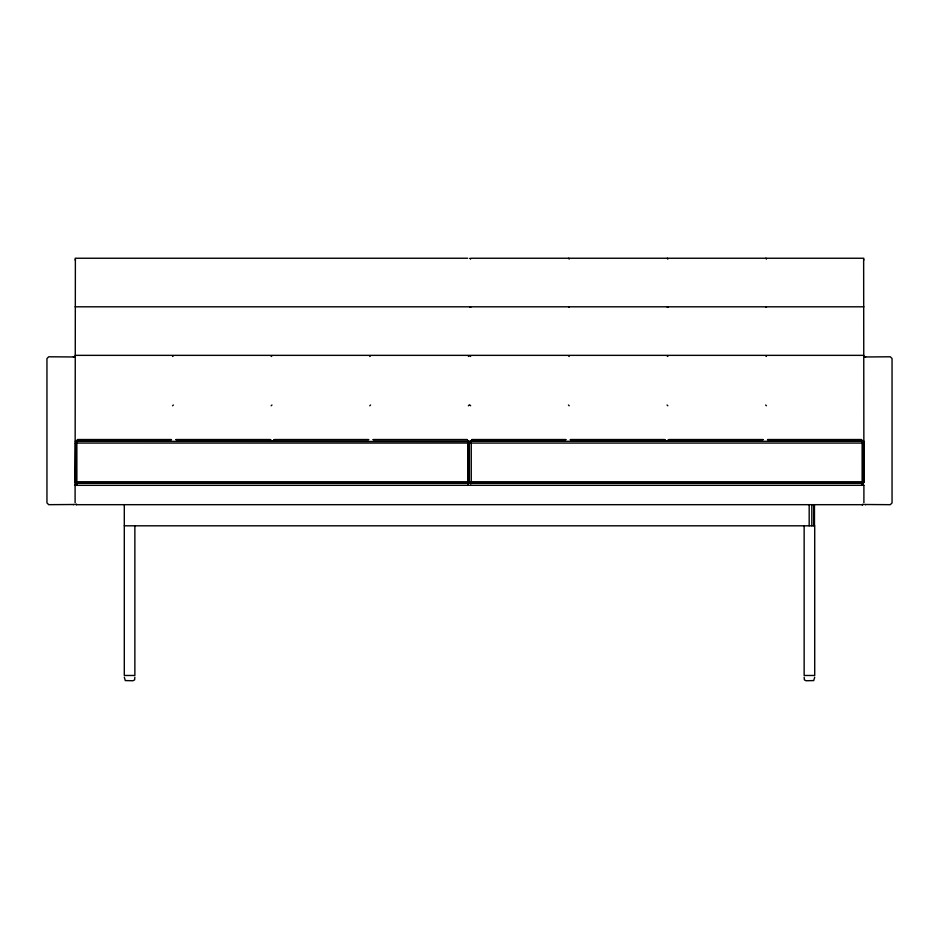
<?xml version="1.0" encoding="UTF-8"?>
<svg xmlns="http://www.w3.org/2000/svg" width="939" height="939" viewBox="0 0 939 939"><rect width="100%" height="100%" fill="white"/><g stroke="black" fill="none" stroke-linecap="round" stroke-linejoin="round"><path stroke-width="1.41" d="M75.249 481.789L75.613 443.055L76.857 443.055L76.869 483.315L75.355 482.669L75.108 481.789L76.857 481.789M75.625 443.055L75.625 481.789L863.903 481.789L863.645 259.129L863.892 260.009M76.2 481.789L76.2 443.055M467.739 443.055L467.739 483.315M468.408 481.789L468.408 443.055M468.984 443.055L468.984 481.789L468.361 483.315M469.371 481.789L469.371 443.055M862.143 483.785L862.131 443.055L863.375 443.055L863.387 481.789L862.131 483.796L863.903 485.31L863.892 502.917M862.8 481.789L862.8 443.055L862.706 482.669L863.645 482.669L863.892 443.055L863.751 481.789L862.131 483.55L863.763 485.322M863.199 482.669L863.375 443.055M75.108 260.009L75.378 259.094L75.108 485.31L76.188 485.334L76.54 483.796L75.331 484.43M468.62 481.789L468.174 483.315L469.5 481.789A1.761 1.761 0 0 0 471.261 483.55L469.5 481.789A1.761 1.761 0 0 1 467.739 483.55L468.608 483.785M75.625 485.31L76.869 483.55A1.761 1.761 0 0 1 75.108 481.789M469.265 481.789L467.739 483.55L468.62 483.315L75.977 483.315L75.355 482.669L76.857 483.785M75.249 485.322L76.869 483.55L76.106 483.315M76.857 484.43L75.355 484.43L75.097 485.31L75.108 502.917M172.576 356.48L173.351 355.717M172.576 405.777L173.351 405.014M271.183 356.48L271.946 355.717M271.183 405.777L271.946 405.014M369.778 356.48L370.541 355.717M369.778 405.777L370.541 405.014M468.373 356.48L469.136 355.717M468.373 405.777L469.136 405.014M73.359 504.677L74.216 504.501L48.711 504.677L46.95 502.917L46.95 358.545L48.711 356.785L74.216 356.973L73.359 356.785M865.641 356.785L864.784 356.973L890.289 356.785L892.05 358.545L892.05 502.917L890.289 504.677L864.784 504.501L865.641 504.677M470.38 483.315L862.835 483.315M75.237 443.055L863.892 443.055M76.857 441.53L76.047 441.53A1.761 1.749 0 0 1 76.869 441.307L468.62 441.53L467.728 441.53M75.108 258.248L467.739 258.248M471.261 258.248L863.892 258.248M75.108 306.807L863.892 306.807M75.108 355.353L863.892 355.353M77.409 439.534L171.414 439.534M176.004 439.534L270.009 439.534L271.711 440.849L270.103 439.745L175.91 439.745M368.604 439.534L274.599 439.534L272.897 440.849L274.505 439.745L368.698 439.745M373.194 439.534L467.211 439.534M471.789 439.534L565.806 439.534M570.396 439.534L664.401 439.534L666.103 440.849L664.495 439.745L570.302 439.745M762.996 439.534L668.991 439.534L667.289 440.849L668.897 439.745L763.09 439.745M767.586 439.534L861.591 439.534M77.315 439.745L171.508 439.745M373.1 439.745L467.305 439.745M471.695 439.745L565.9 439.745M767.492 439.745L861.685 439.745M468.408 441.295L863.892 441.295M75.249 441.295L76.2 441.295M862.8 441.295L863.751 441.295M471.272 441.53L470.38 441.53A1.761 1.761 0 0 1 471.261 441.295L471.261 482.669M75.801 442.175L76.857 442.175M862.143 481.789L863.375 481.789M75.707 482.669L469.066 482.669L469.5 481.789L469.735 482.669L862.131 482.669M470.392 483.785L471.261 483.315M75.355 484.43L76.294 484.43M468.972 485.31L76.2 485.334M470.028 485.31L863.375 485.31L863.223 484.43L862.143 484.43M75.989 504.677L863.011 504.677M124.3 525.805L814.712 525.805L814.712 675.47L804.148 675.47L804.148 525.805M862.143 441.53L863.011 441.53A1.761 1.761 0 0 0 862.143 441.295A1.761 1.749 0 0 1 863.023 441.541L862.131 441.295M863.199 442.175L862.143 442.175M863.305 482.669L862.155 483.315M765.649 355.717L766.424 356.48M765.649 405.014L766.424 405.777M667.054 355.717L667.817 356.48M667.054 405.014L667.817 405.777M568.459 355.717L569.222 356.48M568.459 405.014L569.222 405.777M469.864 355.717L470.627 356.48M469.864 405.014L470.627 405.777M470.639 483.315L470.016 481.789M469.735 481.789L470.826 483.315L470.38 481.789M863.763 443.055L863.763 481.789M814.712 677.23L813.714 680.575L806.085 680.752L804.406 679.918L804.148 677.23M814.465 504.677L814.465 525.805M813.761 504.677L813.761 525.805M811.824 504.677L811.824 525.805M809.183 504.677L809.183 525.805M470.592 441.295L470.592 443.055M470.016 441.295L470.016 443.055M134.864 525.805L134.864 675.47L124.3 675.47L124.3 504.677M134.864 677.23L134.594 679.918L132.915 680.752L125.286 680.575L124.3 677.23M863.892 481.789A1.761 1.761 0 0 1 862.131 483.55M173.022 258.436L173.022 258.436M173.022 306.983L173.022 306.983M271.629 258.436L271.629 258.436M271.629 306.983L271.629 306.983M370.224 258.436L370.224 258.436M370.224 306.983L370.224 306.983M468.819 258.436L468.819 258.436M468.819 306.983L468.819 306.983M468.62 483.315L467.739 483.55L468.62 483.315M76.869 441.295L75.977 441.53A1.761 1.761 0 0 1 76.857 441.295M471.272 441.295L470.38 441.53A1.761 1.749 0 0 1 471.261 441.307M863.011 504.443L862.131 504.677L863.011 504.443M76.869 504.443L75.989 504.443L76.869 504.443M765.872 258.366L766.424 258.8L765.872 258.366M765.872 306.912L766.424 307.358L765.872 306.912M667.277 258.366L667.817 258.8L667.277 258.366M667.277 306.912L667.817 307.358L667.277 306.912M568.682 258.366L569.222 258.8L568.682 258.366M568.682 306.912L569.222 307.358L568.682 306.912M470.087 258.366L470.627 258.8L470.087 258.366M470.087 306.912L470.627 307.358L470.087 306.912M468.608 441.541A1.761 1.749 0 0 0 467.728 441.307A1.761 1.761 0 0 1 468.62 441.53A1.761 1.749 0 0 0 467.739 441.307A1.761 1.761 0 0 1 468.608 441.53"/></g></svg>
